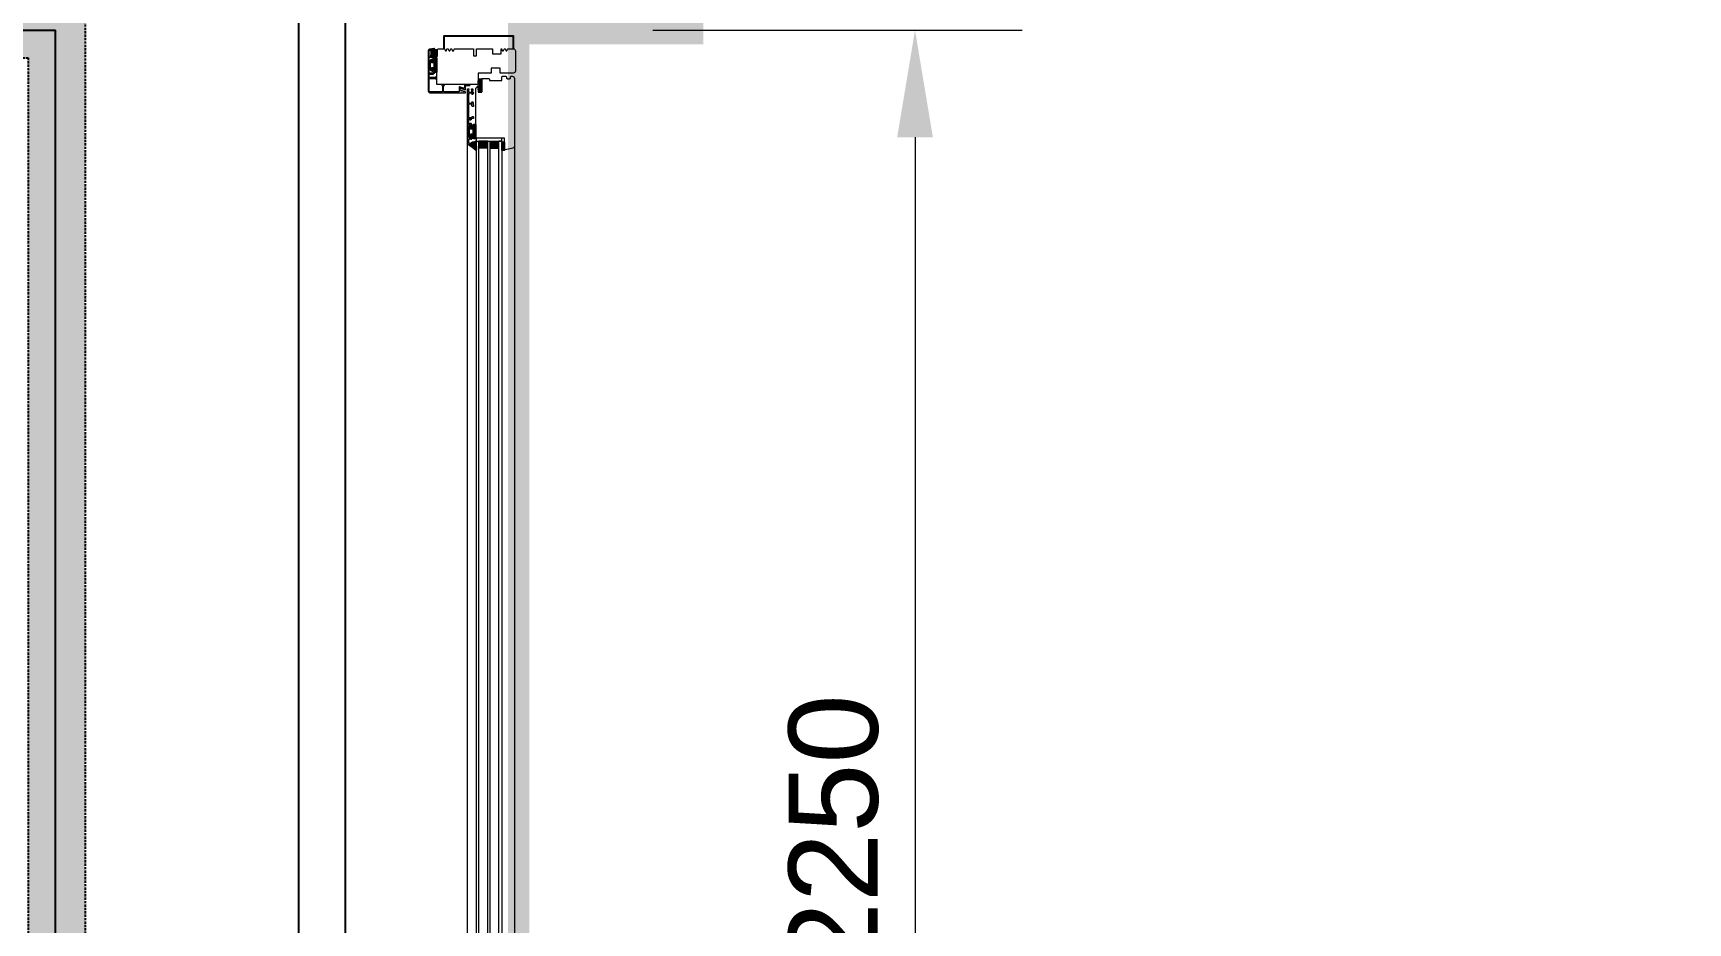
# Model space of a CAD drawing. Header units: inches. Extents: x -48459 to 205009, y 10398 to 54474.
# Drawn here: x 8413 to 10731, y 48973 to 50220 of the extents above; entities that cross this region are included whole.
import ezdxf

# ---------------------------------------------------------------- set-up
doc = ezdxf.new("R2010")
doc.units = ezdxf.units.IN
doc.header["$MEASUREMENT"] = 0
for name, pattern in [('14-08 - Household Unit Master X-ref$0$DASHED2', [9.525, 6.35, -3.175]), ('DASHED', [19.05, 12.7, -6.35]), ('HIDDEN', [4.5, 1.5, -1.5, 1.5])]:
    doc.linetypes.add(name, pattern=pattern)
doc.layers.add('.', color=80, linetype='Continuous', lineweight=18)
for name, color, linetype in [('10-095_Xref_Sections$0$1', 7, 'Continuous'), ('10-095_Xref_Sections$0$AR-Win', 5, 'Continuous'), ('10-095_Xref_Sections$0$AR-Win-Details', 1, 'Continuous'), ('10-095_Xref_Sections$0$SKR', 6, 'Continuous'), ('AR-backround', 9, 'Continuous'), ('AR-DOOR-HATCH', 9, 'Continuous'), ('AR-HIDDEN-OVER', 8, 'DASHED'), ('AR-PROJECT-DIMS', 8, 'Continuous'), ('AR-RWP', 8, 'Continuous'), ('AR-WIND-SILL', 8, 'Continuous'), ('QSS ELEVATION 2', 2, 'Continuous'), ('QSS ELEVATION 4', 8, 'Continuous'), ('QSS EXIST WINDOW', 8, 'Continuous')]:
    doc.layers.add(name, color=color, linetype=linetype)
doc.layers.add('AIRTIGHTNESS-LINE', color=7, linetype='Continuous', true_color=0x3239f5)
doc.styles.add('MS_1.50_2.5mm', font='arial.ttf', dxfattribs={"height": 125})
doc.dimstyles.new('MS_1.50_2.5mm', dxfattribs={"dimtxt": 125, "dimasz": 150, "dimexe": 150, "dimexo": 100, "dimgap": 50, "dimtad": 1, "dimtoh": 1, "dimdec": 0, "dimdsep": 46, "dimtxsty": 'MS_1.50_2.5mm', "dimcen": 150, "dimclre": 256, "dimclrt": 4, "dimadec": 0, "dimazin": 0, "dimtfac": 1, "dimtdec": 0, "dimtix": 1, "dimtmove": 2, "dimatfit": 2, "dimfxl": 1, "dimlwd": 18, "dimlwe": 18, "dimarcsym": 0})

# ---------------------------------------------------------------- blocks, each defined once
blk = doc.blocks.new('10-095_Xref_Sections$0$new block')
at = {"layer": '10-095_Xref_Sections$0$SKR'}
blk.add_hatch(color=8, dxfattribs=at).paths.add_polyline_path([(0, 0), (7.6, 0), (7.6, 9), (0, 9)])
at = {"layer": '10-095_Xref_Sections$0$1'}
blk.add_lwpolyline([(0, 0), (7.6, 0), (7.6, 9), (0, 9)], close=True, dxfattribs=at)
blk = doc.blocks.new('10-095_Xref_Sections$0$DAFACELL 9x10')
at = {"layer": '10-095_Xref_Sections$0$1'}
blk.add_blockref('10-095_Xref_Sections$0$new block', (0, 0), dxfattribs=at)
blk = doc.blocks.new('10-095_Xref_Sections$0$0-8577')
at = {"layer": '10-095_Xref_Sections$0$SKR'}
h = blk.add_hatch(color=8, dxfattribs=at)
h.paths.add_polyline_path([(6.3, 5.4, 0.414214), (5.3, 6.4), (4.9, 6.4, 0.207979), (4.6, 6.3), (2.7, 3.9, -0.070255), (2.6, 3.9), (1.4, 3.1, 0.8435), (1.5, 2.7), (2.6, 3, 0.162392), (4.3, 4.2, -0.776926), (4.7, 4.1), (4.5, 1.4, -0.417663), (2.9, 0), (0, 0), (0, -0.1, 0.395204), (0.9, -1.1), (4.5, -1.1, -0.381979), (4.8, -1.4), (4.8, -3), (5.1, -9.7), (5.1, -9.7), (6.3, -10.3)])
h.paths.add_polyline_path([(3.8, -3.7, -0.071654), (4.8, -3), (4.8, -1.4, 0.377233), (4.5, -1.1), (0.9, -1.1, -0.395894), (0, -0.1), (0, 0), (-0.1, 0, 0.420356), (-0.2, -0.1, 0.387893), (0.9, -1.3), (3.9, -1.3, -0.711832), (4, -1.8, 0.06126), (2.8, -2.8, 0.086059), (1.9, -4.1, 0.248856), (2, -5.6, -0.835559), (1.9, -5.6, 0.60246), (1.3, -5.9), (1.3, -9.2, 0.188277), (1.6, -9.8), (2.1, -10.5, 0.197383), (2.8, -10.8), (3.2, -10.8, -0.050447), (3.3, -10.8), (6.2, -11.6, 0.622259), (6.5, -11.3, -0.102153), (6.3, -10.5), (6.3, -10.3), (5.1, -9.7), (3.2, -9.6, -0.550436), (3, -9.3, 0.211771), (3.5, -5.5, -0.112486), (3.5, -4.2, -0.163583)])
at = {"layer": '10-095_Xref_Sections$0$1'}
for points in [[(3, -9.3, 0.550436), (3.2, -9.6), (5.1, -9.7), (6.3, -10.3), (6.3, -10.5, 0.102153), (6.5, -11.3, -0.622259), (6.2, -11.6), (3.3, -10.8, 0.050447), (3.2, -10.8), (2.8, -10.8, -0.197383), (2.1, -10.5), (1.6, -9.8, -0.188277), (1.3, -9.2), (1.3, -5.9, -0.60246), (1.9, -5.6, 0.835559), (2, -5.6, -0.248856), (1.9, -4.1, -0.086059), (2.8, -2.8, -0.06126), (4, -1.8, 0.711832), (3.9, -1.3), (0.9, -1.3, -0.387893), (-0.2, -0.1, -0.420356), (-0.1, 0), (0, 0), (0, -0.1, 0.395204), (0.9, -1.1), (4.5, -1.1, -0.381979), (4.8, -1.4), (4.8, -3, 0.071654), (3.8, -3.7, 0.163583), (3.5, -4.2, 0.112486), (3.5, -5.5, -0.211771)], [(6.3, 5.4), (6.3, -10.3), (5.1, -9.7), (5.1, -9.7), (4.8, -1.4, 0.381979), (4.5, -1.1), (0.9, -1.1, -0.395204), (0, -0.1), (0, 0), (2.9, 0, 0.417663), (4.5, 1.4), (4.7, 4.1, 0.773489), (4.3, 4.2, -0.162392), (2.6, 3), (1.5, 2.7, -0.8435), (1.4, 3.1), (2.6, 3.9, 0.070255), (2.7, 3.9), (4.6, 6.3, -0.207979), (4.9, 6.4), (5.3, 6.4, -0.414214)]]:
    blk.add_lwpolyline(points, format="xyb", close=True, dxfattribs=at)
blk = doc.blocks.new('10-095_Xref_Sections$0$3719')
at = {"layer": '10-095_Xref_Sections$0$1'}
blk.add_line((0, 3), (0, 0), dxfattribs=at)
blk.add_lwpolyline([(-9.4, 3), (-9.4, 0), (9.4, 0), (9.4, 3)], close=True, dxfattribs=at)
blk.add_lwpolyline([(4.3, 3.9, -0.414214), (3.7, 4.4), (3.7, 6.4, -0.43286), (5.1, 7.7, -0.228005), (5.7, 7.4), (6.2, 6.7, -0.180307), (6.5, 5.3, 0.612104), (6.8, 5.2), (7.9, 5.7, 0.388879), (7.9, 6), (6.6, 8.9, 0.291473), (5.2, 9.8), (-5.2, 9.8, 0.291473), (-6.6, 8.9), (-7.9, 6, 0.388879), (-7.9, 5.7), (-6.8, 5.2, 0.612104), (-6.5, 5.3, -0.180307), (-6.2, 6.7), (-5.7, 7.4, -0.228005), (-5.1, 7.7, -0.43286), (-3.8, 6.4), (-3.8, 4.4, -0.414214), (-4.3, 3.9)], format="xyb", dxfattribs=at)
blk.add_lwpolyline([(7, 3), (6.8, 3.9), (-6.8, 3.9), (-7, 3)], dxfattribs=at)
blk = doc.blocks.new('10-095_Xref_Sections$0$0-7015')
at = {"layer": '10-095_Xref_Sections$0$SKR'}
blk.add_hatch(color=8, dxfattribs=at).paths.add_polyline_path([(4, 0), (4, 10), (0, 10), (0, 0)])
at = {"layer": '10-095_Xref_Sections$0$1'}
blk.add_lwpolyline([(4, 0), (4, 10), (0, 10), (0, 0)], close=True, dxfattribs=at)
blk = doc.blocks.new('10-095_Xref_Sections$0$0-9494')
at = {"layer": '10-095_Xref_Sections$0$SKR'}
h = blk.add_hatch(color=8, dxfattribs=at)
h.paths.add_polyline_path([(2.9, 2.7), (2.4, 2.7, -0.414214), (1.4, 3.7), (1.4, 7.7, -0.414214), (2.4, 8.7), (3, 8.7), (3, 9.2, 0.001268), (3, 9.2, 0.233167), (2.8, 9.6), (2.1, 10.2, 0.113307), (1.8, 10.3, -0.363964), (1, 11.4), (1, 11.5, 1), (0, 11.5), (0, 10.3, 0.15865), (0.2, 9.7), (0.8, 8.8, -0.181533), (0.9, 8.6), (0.9, 7), (0.8, 8.4, 1.490394), (0, 8.5), (0.6, 5.6, -0.224772), (0.8, 5.3), (0.8, 4.3, -0.02049), (0.5, 3.6), (0, 0.8, 1.097571), (0.8, 0.7), (1, 1.6, -0.606269), (1.5, 2.2), (2.7, 1.6, 0.757758), (3, 1.9)])
h.paths.add_polyline_path([(5.9, 3.8, 0.256885), (6, 4), (6, 5), (6.2, 5, 0.265117), (6.2, 5.6), (6, 5.6), (6, 6.5, 0.256885), (5.9, 6.7), (4.5, 7.6, 0.591235), (4.1, 7.4), (4.1, 7.2), (3.2, 7.3, -0.338897), (3, 7.6), (3, 8.7), (2.4, 8.7, 0.414214), (1.4, 7.7), (1.4, 3.7, 0.414214), (2.4, 2.7), (2.9, 2.7), (2.9, 3, -0.414214), (3.2, 3.3), (4.1, 3.4), (4.1, 3.1, 0.591235), (4.5, 2.9)])
h.paths.add_polyline_path([(3.1, 4.6), (3.1, 6, -0.414214), (3.4, 6.3), (4.7, 6.3, -0.351472), (5.1, 6), (5.1, 4.6, -0.351472), (4.7, 4.3), (3.4, 4.3, -0.414214)], flags=16)
h.paths.add_polyline_path([(2, 7.1, -1), (2.4, 7.1, -1)], flags=16)
at = {"layer": '10-095_Xref_Sections$0$1'}
for points in [[(1, 11.4, 0.363964), (1.8, 10.3, -0.113307), (2.1, 10.2), (2.8, 9.6, -0.233167), (3, 9.2, -0.001268), (3, 9.2), (3, 8.7), (2.4, 8.7, 0.414214), (1.4, 7.7), (1.4, 3.7, 0.414214), (2.4, 2.7), (2.9, 2.7), (3, 1.9, -0.757758), (2.7, 1.6), (1.5, 2.2, 0.606269), (1, 1.6), (0.8, 0.7, -1.097571), (0, 0.8), (0.5, 3.6, 0.02049), (0.8, 4.3), (0.8, 5.3, 0.224772), (0.6, 5.6), (0, 8.5, -1.490394), (0.8, 8.4), (0.9, 7), (0.9, 8.6, 0.181533), (0.8, 8.8), (0.2, 9.7, -0.15865), (0, 10.3), (0, 11.5, -1), (1, 11.5)], [(4.1, 7.2), (4.1, 7.4, -0.591235), (4.5, 7.6), (5.9, 6.7, -0.256885), (6, 6.5), (6, 5.6), (6.2, 5.6, -0.265117), (6.2, 5), (6, 5), (6, 4, -0.256885), (5.9, 3.8), (4.5, 2.9, -0.591235), (4.1, 3.1), (4.1, 3.4), (3.2, 3.3, 0.414214), (2.9, 3), (2.9, 2.7), (2.4, 2.7, -0.414214), (1.4, 3.7), (1.4, 7.7, -0.414214), (2.4, 8.7), (3, 8.7), (3, 7.6, 0.338897), (3.2, 7.3)], [(3.4, 4.3, -0.414214), (3.1, 4.6), (3.1, 6, -0.414214), (3.4, 6.3), (4.7, 6.3, -0.351472), (5.1, 6), (5.1, 4.6, -0.351472), (4.7, 4.3)]]:
    blk.add_lwpolyline(points, format="xyb", close=True, dxfattribs=at)
blk.add_circle((2.2, 7.1), 0.201, dxfattribs=at)
blk = doc.blocks.new('*D209')
at = {"layer": 'AR-PROJECT-DIMS', "lineweight": 18, "transparency": 16777216}
for p, q in [((9281, 50224.2), (9798.4, 50224.2)), ((9431.7, 47974.2), (9798.4, 47974.2))]:
    blk.add_line(p, q, dxfattribs=at)
at = {"layer": 'AR-PROJECT-DIMS', "color": 0, "lineweight": 18, "transparency": 16777216}
blk.add_line((9648.4, 50074.2), (9648.4, 48124.2), dxfattribs=at)
at = {"layer": 'AR-PROJECT-DIMS', "color": 0, "transparency": 16777216}
for points in [[(9623.4, 50074.2), (9673.4, 50074.2), (9648.4, 50224.2)], [(9623.4, 48124.2), (9673.4, 48124.2), (9648.4, 47974.2)]]:
    blk.add_solid(points, dxfattribs=at)
at = {"layer": 'Defpoints', "color": 0, "transparency": 16777216}
for p in [(9181, 50224.2), (9331.7, 47974.2, 0), (9648.4, 47974.2)]:
    blk.add_point(p, dxfattribs=at)
at = {"layer": 'AR-PROJECT-DIMS', "color": 4, "transparency": 16777216, "insert": (9534.6, 49099.2), "char_height": 125, "attachment_point": 5, "rotation": 90, "style": 'MS_1.50_2.5mm'}
blk.add_mtext('2250', dxfattribs=at)
blk = doc.blocks.new('A$C84c2942f')
at = {"layer": '.', "true_color": 0x0000ff, "transparency": 33554559}
h = blk.add_hatch(color=5, dxfattribs=at)
h.dxf.hatch_style = 1
h.paths.add_polyline_path([(1682.2, 2033), (-0.5, 2033), (-0.5, 0), (1682.2, 0)])
h.paths.add_polyline_path([(79.7, 1952.8), (1602, 1952.8), (1602, 80.2), (79.7, 80.2)], flags=16)
at = {"layer": 'AR-DOOR-HATCH'}
h = blk.add_hatch(color=254, dxfattribs=at)
h.paths.add_polyline_path([(903.7, 130), (130, 130), (130, 844.5), (903.7, 844.5)])
h.paths.add_polyline_path([(1553.7, 844.5), (953.7, 844.5), (953.7, 130), (1553.7, 130)])
h.paths.add_polyline_path([(1522.7, 1803), (983.7, 1803), (983.7, 924.5), (1522.7, 924.5)])
h.paths.add_polyline_path([(903.7, 1820.4), (160, 1820.4), (160, 894.5), (903.7, 894.5)])
at = {"color": 252, "linetype": '14-08 - Household Unit Master X-ref$0$DASHED2', "ltscale": 0.5}
for points in [[(1682.7, 0), (0, 0), (0, 2033), (1682.7, 2033)], [(1602.5, 80.2), (80.2, 80.2), (80.2, 1952.8), (1602.5, 1952.8)]]:
    blk.add_lwpolyline(points, close=True, dxfattribs=at)
at = {"layer": 'AR-HIDDEN-OVER', "linetype": 'HIDDEN'}
blk.add_lwpolyline([(933.7, 1853), (1253.2, 874.5), (1572.7, 1853)], dxfattribs=at)
at = {"layer": 'QSS ELEVATION 2', "color": 4}
for p, q in [((41.5, 41.5), (41.5, 1991.5)), ((41.5, 1991.5), (1641.2, 1991.5)), ((1641.2, 41.5), (1641.2, 1991.5)), ((41.5, 41.5), (1641.2, 41.5))]:
    blk.add_line(p, q, dxfattribs=at)
at = {"layer": 'QSS ELEVATION 4'}
for points in [[(110, 1903), (836.4, 1903), (836.4, 1883), (110, 1883)], [(846.4, 1903), (1572.7, 1903), (1572.7, 1883), (846.4, 1883)], [(1572.7, 874.5), (933.7, 874.5), (933.7, 1853), (1572.7, 1853)], [(903.7, 1820.4), (160, 1820.4), (160, 894.5), (903.7, 894.5)], [(903.7, 1820.4), (160, 1820.4), (160, 894.5), (903.7, 894.5)], [(1522.7, 924.5), (983.7, 924.5), (983.7, 1803), (1522.7, 1803)], [(903.7, 130), (130, 130), (130, 844.5), (903.7, 844.5)], [(1553.7, 844.5), (953.7, 844.5), (953.7, 130), (1553.7, 130)]]:
    blk.add_lwpolyline(points, close=True, dxfattribs=at)

msp = doc.modelspace()

# ---------------------------------------------------------------- hatches: boundary and pattern name
at = {"layer": 'AIRTIGHTNESS-LINE'}
h = msp.add_hatch(color=256, dxfattribs=at)
h.dxf.hatch_style = 1
h.paths.add_polyline_path([(15347.6, 51059.2), (9321.7, 51059.2), (9321.7, 50234.2), (9078.4, 50234.2), (9078.4, 47964.2), (15347.6, 47964.2), (15347.6, 48850.6), (15646.3, 48850.6), (15646.3, 50234.2), (15347.6, 50234.2)])
h.paths.add_polyline_path([(9351.7, 50204.2), (9351.7, 51029.2), (15322.6, 51029.2), (15322.6, 50204.2), (15617.1, 50204.2), (15617.1, 48880.2), (15317.6, 48880.2), (15317.6, 47994.2), (9108.4, 47994.2), (9108.4, 50204.2)], flags=16)
at = {"layer": 'QSS EXIST WINDOW', "lineweight": 13}
for points in [[(8968.5, 50197.8), (8975.1, 50198.6, -0.450467), (8975.6, 50198.1), (8975.6, 50197.7, -0.378866), (8975.2, 50197.2), (8971.6, 50196.8, 0.378866), (8971.1, 50196.3), (8971.1, 50195.3, -0.418465), (8970.4, 50194.6, -0.418465), (8969.7, 50195.3), (8969.7, 50196.3, 0.450467), (8969.5, 50196.5), (8968.7, 50196.4, 0.378866), (8968.1, 50195.8), (8968.1, 50187.7, 0.414214), (8968.2, 50187.6), (8969.6, 50187.6, 0.414214), (8969.7, 50187.7), (8969.7, 50188.9, -0.418465), (8970.4, 50189.6, -0.418465), (8971.1, 50188.9), (8971.1, 50187.7, 0.414214), (8971.2, 50187.6), (8973.2, 50187.6, -0.170484), (8973.5, 50187.5), (8975.5, 50186, -0.227653), (8975.6, 50185.6), (8975.6, 50182.9, -0.339455), (8975.3, 50182.4), (8974.7, 50182.2, -0.065543), (8974.6, 50182.2), (8973.8, 50182.2, -0.267951), (8973.6, 50182.3), (8973.2, 50183, -0.131651), (8973.1, 50183.1), (8973.1, 50183.4, -0.183041), (8973.2, 50183.5), (8974.1, 50184.6, 0.428552), (8974.1, 50185.3), (8973, 50186.1, 0.170484), (8972.7, 50186.2), (8968.6, 50186.2, 0.414214), (8968.1, 50185.7), (8968.1, 50164.7, 0.414214), (8968.6, 50164.2), (8972.7, 50164.2, 0.170484), (8973, 50164.3), (8974.1, 50165.1, 0.428552), (8974.1, 50165.8), (8973.2, 50166.9, -0.183041), (8973.1, 50167), (8973.1, 50167.3, -0.131651), (8973.2, 50167.4), (8973.6, 50168.1, -0.267951), (8973.8, 50168.2), (8974.6, 50168.2, -0.065543), (8974.7, 50168.2), (8975.3, 50168, -0.339455), (8975.6, 50167.6), (8975.6, 50164.8, -0.227653), (8975.5, 50164.5), (8973.5, 50162.9, -0.170484), (8973.2, 50162.8), (8968.6, 50162.8, 0.414214), (8968.1, 50162.3), (8968.1, 50158.5, 0.414214), (8968.6, 50158), (8976.8, 50158, 0.414214), (8977.3, 50158.5), (8977.3, 50158.8, -0.414214), (8977.8, 50159.3), (8978.2, 50159.3, -0.414214), (8978.7, 50158.8), (8978.7, 50155.8, -0.414214), (8978.2, 50155.3), (8977.8, 50155.3, -0.414214), (8977.3, 50155.8), (8977.3, 50156.1, 0.414214), (8976.8, 50156.6), (8968.6, 50156.6, 0.414214), (8968.1, 50156.1), (8968.1, 50138.6, 0.414214), (8968.7, 50138), (8986.2, 50138, 0.414214), (8986.7, 50138.5), (8986.7, 50146.3, 0.414214), (8986.2, 50146.8), (8985.9, 50146.8, -0.414214), (8985.4, 50147.3), (8985.4, 50147.7, -0.414214), (8985.9, 50148.2), (8988.9, 50148.2, -0.414214), (8989.4, 50147.7), (8989.4, 50147.3, -0.414214), (8988.9, 50146.8), (8988.6, 50146.8, 0.414214), (8988.1, 50146.3), (8988.1, 50138.5, 0.414214), (8988.6, 50138), (9009.3, 50138, 0.414214), (9009.8, 50138.5), (9009.8, 50144.5, -0.504041), (9010.5, 50144.9), (9016, 50143.2, 0.504041), (9017.3, 50144.2), (9017.3, 50147.7, -0.414214), (9017.8, 50148.2), (9024.6, 50148.2, -0.43695), (9025.2, 50147.5, -0.43695), (9024.6, 50146.8), (9019.7, 50146.8, 0.414214), (9018.7, 50145.8), (9018.7, 50140.8, -0.509525), (9018.6, 50140.7), (9017.6, 50141.1), (9017.7, 50141.3), (9017.1, 50141.2), (9017.1, 50141.5), (9016.5, 50141.4), (9016.5, 50141.7), (9015.9, 50141.6), (9016, 50141.9), (9015.3, 50141.8), (9015.4, 50142.1), (9014.8, 50142), (9014.8, 50142.2), (9014.2, 50142.2), (9014.2, 50142.4), (9013.6, 50142.4), (9013.7, 50142.6), (9013, 50142.6), (9011.9, 50142.9, 0.509525), (9011.2, 50142.5), (9011.2, 50140.6, 0.32492), (9011.6, 50140.1), (9012.5, 50139.8), (9013, 50139.4), (9013.1, 50139.6), (9013.6, 50139.2), (9013.7, 50139.4), (9014.2, 50139), (9014.2, 50139.2), (9014.8, 50138.8), (9014.8, 50139), (9015.3, 50138.6), (9015.4, 50138.9), (9015.9, 50138.4), (9016, 50138.7), (9016.5, 50138.2), (9016.5, 50138.5), (9017.1, 50138), (9017.1, 50138.3), (9018.1, 50138, -0.320103), (9018.7, 50137.1), (9018.7, 50136.8, -0.414214), (9018.5, 50136.6), (8968.7, 50136.6, -0.414214), (8966.7, 50138.6), (8966.7, 50195.8, -0.378866)], [(9028.3, 50142.2, -0.414214), (9029, 50141.5), (9029, 50140.9, -0.490362), (9028.8, 50140.7), (9029, 50140.4, -0.689457), (9028.8, 50140.1), (9029, 50139.8, -0.689457), (9028.8, 50139.4), (9029, 50139.1, -0.689457), (9028.8, 50138.8), (9029, 50138.5, -0.6894), (9028.8, 50138.2), (9028.8, 50137.6, 0.414214), (9029.3, 50137.1), (9029.6, 50137.1, -1.064712), (9029.6, 50135.9, 0.451416), (9029.3, 50135.7), (9029.3, 50135.1, -0.414214), (9028.3, 50134.1), (9028.1, 50134.1, -0.812836), (9028, 50134.7, 0.298217), (9028.1, 50134.9), (9028.1, 50135.7, 0.414214), (9027.9, 50135.9), (9023.4, 50135.9, 0.414214), (9022.9, 50135.4), (9022.9, 50134.9, 0.298218), (9023.1, 50134.7, -0.654656), (9023.1, 50134.1, 0.298218), (9022.9, 50133.9), (9022.9, 50124.1, 0.298218), (9023.1, 50123.9, -0.654656), (9023.1, 50123.3, 0.298218), (9022.9, 50123.1), (9022.9, 50122.6, 0.414214), (9023.4, 50122.1), (9027.9, 50122.1, 0.414214), (9028.1, 50122.3), (9028.1, 50123.1, 0.298217), (9028, 50123.3, -0.812836), (9028.1, 50123.9), (9028.3, 50123.9, -0.414214), (9029.3, 50122.9), (9029.3, 50119.8, 0.414214), (9029.5, 50119.6), (9030, 50119.6, -0.414214), (9030.2, 50119.4), (9030.2, 50117.8, -0.339454), (9029.9, 50117.3), (9029.3, 50117.1, -0.065544), (9029.2, 50117.1), (9028.4, 50117.1, -0.267949), (9028.2, 50117.2), (9027.7, 50118.1, -0.131652), (9027.6, 50118.2), (9027.6, 50120.5, 0.414214), (9027.4, 50120.7), (9023.6, 50120.7, 0.414214), (9023.1, 50120.2), (9023.1, 50102.3, 0.414214), (9023.6, 50101.8), (9027.4, 50101.8, 0.267949), (9027.5, 50101.9), (9028.2, 50103, -0.267949), (9028.4, 50103.1), (9029.2, 50103.1, -0.065544), (9029.3, 50103.1), (9029.9, 50102.9, -0.339454), (9030.2, 50102.5), (9030.2, 50101.1, -0.414214), (9029.7, 50100.6), (9026.8, 50100.6, 0.414214), (9026.6, 50100.4), (9026.6, 50099.1, -0.414214), (9025.6, 50098.1), (9025.4, 50098.1, -0.812836), (9025.3, 50098.7, 0.298217), (9025.4, 50098.8), (9025.4, 50100.2, 0.414214), (9025.2, 50100.4), (9023.6, 50100.4, 0.414214), (9023.1, 50099.9), (9023.1, 50098.8, 0.298217), (9023.3, 50098.7, -0.654654), (9023.3, 50098.1, 0.298217), (9023.1, 50097.9), (9023.1, 50094.3, 0.298219), (9023.3, 50094.1, -0.65466), (9023.3, 50093.5, 0.298219), (9023.1, 50093.4), (9023.1, 50092.4, 0.414214), (9023.6, 50091.9), (9025.2, 50091.9, 0.414214), (9025.4, 50092.1), (9025.4, 50093.4, 0.298217), (9025.3, 50093.5, -0.812836), (9025.4, 50094.1), (9025.6, 50094.1, -0.414214), (9026.6, 50093.1), (9026.6, 50091.8, 0.414214), (9026.8, 50091.6), (9029.7, 50091.6, -0.414214), (9030.2, 50091.1), (9030.2, 50089.8, -0.339454), (9029.9, 50089.3), (9029.3, 50089.1, -0.065544), (9029.2, 50089.1), (9028.4, 50089.1, -0.267949), (9028.2, 50089.2), (9027.5, 50090.3, 0.267949), (9027.4, 50090.4), (9023.6, 50090.4, 0.414214), (9023.1, 50089.9), (9023.1, 50074.5, 0.414214), (9023.6, 50074), (9027.5, 50074, 0.267949), (9027.7, 50074.1), (9028.2, 50075, -0.267949), (9028.4, 50075.1), (9029.2, 50075.1, -0.065544), (9029.3, 50075.1), (9029.9, 50074.9, -0.339454), (9030.2, 50074.5), (9030.2, 50072.8, -0.414214), (9029.7, 50072.3), (9027.4, 50072.3, 0.414214), (9027.2, 50072.1), (9027.2, 50071.8, -0.414214), (9026.5, 50071.1), (9026.3, 50071.1, -0.720759), (9026.2, 50071.6, 0.236068), (9026.2, 50071.8), (9026.2, 50072.4, 0.414214), (9026, 50072.6), (9024.3, 50072.6, 0.414214), (9024.1, 50072.4), (9024.1, 50071.8, 0.236068), (9024.2, 50071.6, -0.941844), (9023.9, 50071.1, 0.577398), (9023.1, 50070.7), (9023.1, 50066.6, 0.577376), (9023.9, 50066.2, -0.941813), (9024.2, 50065.7, 0.236068), (9024.1, 50065.5), (9024.1, 50064.9, 0.230868), (9024.2, 50064.7), (9025.9, 50063.4, 0.624869), (9026.2, 50063.5), (9026.2, 50065.5, 0.236068), (9026.2, 50065.7, -0.720759), (9026.3, 50066.2), (9026.7, 50066.2, 0.167343), (9026.8, 50066.2), (9028.6, 50067.6, -0.624869), (9030.5, 50066.7), (9030.5, 50066.1, -0.414214), (9029.8, 50065.4), (9029.7, 50065.4, -0.414214), (9029.5, 50065.6), (9029.5, 50066.7, 0.624869), (9029.2, 50066.9), (9027.3, 50065.4, 0.230868), (9027.2, 50065.2), (9027.2, 50062.2, 0.230868), (9027.3, 50062), (9029.2, 50060.6, 0.624869), (9029.5, 50060.7), (9029.5, 50061.2, -0.414214), (9029.7, 50061.4), (9029.8, 50061.4, -0.414214), (9030.5, 50060.7), (9030.5, 50059.4, 0.230868), (9030.6, 50059.2), (9032.4, 50057.9, -0.230868), (9032.5, 50057.5), (9032.5, 50057.2, -0.624869), (9031.7, 50056.8), (9023.1, 50063.5, -0.230868), (9023, 50063.7), (9023, 50063.9, 0.414214), (9022.8, 50064.1), (9022.5, 50064.1, -0.167343), (9022.3, 50064.1), (9021.8, 50064.5, -0.230868), (9021.5, 50065.2), (9021.5, 50141.2, -0.414214), (9022.5, 50142.2), (9022.9, 50142.2, -0.414214), (9023.6, 50141.5), (9023.6, 50141.4, -0.414214), (9023.4, 50141.2), (9023.1, 50141.2, 0.414214), (9022.9, 50141), (9022.9, 50137.9, 0.414214), (9023.4, 50137.4), (9027.3, 50137.4, 0.414214), (9027.8, 50137.9), (9027.8, 50141, 0.414214), (9027.6, 50141.2), (9027.3, 50141.2, -0.414214), (9027.1, 50141.4), (9027.1, 50141.5, -0.414214), (9027.8, 50142.2)]]:
    msp.add_hatch(color=256, dxfattribs=at).paths.add_polyline_path(points)
h = msp.add_hatch(color=256, dxfattribs=at)
h.paths.add_polyline_path([(9037.5, 50064.7), (9049.5, 50064.7), (9049.5, 50068.7), (9037.5, 50068.7)])
h.paths.add_polyline_path([(9037.5, 50058.7), (9049.5, 50058.7), (9049.5, 50064.7), (9037.5, 50064.7)])
h.paths.add_polyline_path([(9053.5, 50058.7), (9065.5, 50058.7), (9065.5, 50064.7), (9053.5, 50064.7)])
h.paths.add_polyline_path([(9053.5, 50064.7), (9065.5, 50064.7), (9065.5, 50068.7), (9053.5, 50068.7)])

# ---------------------------------------------------------------- linework, layer by layer
at = {"layer": '10-095_Xref_Sections$0$AR-Win-Details'}
msp.add_lwpolyline([(8988.7, 50198.2), (8988.7, 50216.2), (9085.7, 50216.2), (9085.7, 50198.2)], dxfattribs=at)
at = {"layer": 'AR-backround', "lineweight": 13}
for points in [[(9033.5, 50068.7), (9033.5, 48068.5), (9037.5, 48068.5), (9037.5, 50068.7)], [(9049.5, 50068.7), (9049.5, 48068.5), (9053.5, 48068.5), (9053.5, 50068.7)], [(9069.5, 50068.7), (9069.5, 48068.5), (9065.5, 48068.5), (9065.5, 50068.7)]]:
    msp.add_lwpolyline(points, dxfattribs=at)
at = {"layer": 'AR-RWP', "linetype": 'Continuous'}
for p, q in [((8850, 50506.1), (8850, 48003.8)), ((8785, 50458.4), (8785, 48048))]:
    msp.add_line(p, q, dxfattribs=at)
at = {"layer": 'QSS EXIST WINDOW', "lineweight": 13}
for p, q in [((9049.5, 50068.7), (9037.5, 50068.7)), ((9053.5, 50068.7), (9065.5, 50068.7)), ((9021.5, 48072), (9021.5, 50065.2)), ((9037.5, 50064.7), (9049.5, 50064.7)), ((9049.5, 50058.7), (9037.5, 50058.7)), ((9065.5, 50064.7), (9053.5, 50064.7)), ((9053.5, 50058.7), (9065.5, 50058.7)), ((9087.2, 50061.8), (9087.2, 48075.4))]:
    msp.add_line(p, q, dxfattribs=at)
for points in [[(8988.9, 50146.8, 0.414214), (8989.4, 50147.3), (8989.4, 50147.7, 0.414214), (8988.9, 50148.2), (8985.9, 50148.2, 0.414214), (8985.4, 50147.7), (8985.4, 50147.3, 0.414214), (8985.9, 50146.8), (8986.2, 50146.8, -0.414214), (8986.7, 50146.3), (8986.7, 50138.5, -0.414214), (8986.2, 50138), (8968.7, 50138, -0.414214), (8968.1, 50138.6), (8968.1, 50156.1, -0.414214), (8968.6, 50156.6), (8976.8, 50156.6, -0.414214), (8977.3, 50156.1), (8977.3, 50155.8, 0.414214), (8977.8, 50155.3), (8978.2, 50155.3, 0.414214), (8978.7, 50155.8), (8978.7, 50158.8, 0.414214), (8978.2, 50159.3), (8977.8, 50159.3, 0.414214), (8977.3, 50158.8), (8977.3, 50158.5, -0.414214), (8976.8, 50158), (8968.6, 50158, -0.414214), (8968.1, 50158.5), (8968.1, 50162.3, -0.414214), (8968.6, 50162.8), (8973.2, 50162.8, 0.170484), (8973.5, 50162.9), (8975.5, 50164.5, 0.227653), (8975.6, 50164.8), (8975.6, 50167.6, 0.339455), (8975.3, 50168), (8974.7, 50168.2, 0.065543), (8974.6, 50168.2), (8973.8, 50168.2, 0.267951), (8973.6, 50168.1), (8973.2, 50167.4, 0.131651), (8973.1, 50167.3), (8973.1, 50167, 0.183041), (8973.2, 50166.9), (8974.1, 50165.8, -0.428552), (8974.1, 50165.1), (8973, 50164.3, -0.170484), (8972.7, 50164.2), (8968.6, 50164.2, -0.414214), (8968.1, 50164.7), (8968.1, 50185.7, -0.414214), (8968.6, 50186.2), (8972.7, 50186.2, -0.170484), (8973, 50186.1), (8974.1, 50185.3, -0.428552), (8974.1, 50184.6), (8973.2, 50183.5, 0.183041), (8973.1, 50183.4), (8973.1, 50183.1, 0.131651), (8973.2, 50183), (8973.6, 50182.3, 0.267951), (8973.8, 50182.2), (8974.6, 50182.2, 0.065543), (8974.7, 50182.2), (8975.3, 50182.4, 0.339455), (8975.6, 50182.9), (8975.6, 50185.6, 0.227653), (8975.5, 50186), (8973.5, 50187.5, 0.170484), (8973.2, 50187.6), (8971.2, 50187.6, -0.414214), (8971.1, 50187.7), (8971.1, 50188.9, 0.414214), (8970.5, 50189.6), (8970.4, 50189.6, 0.414214), (8969.7, 50188.9), (8969.7, 50187.7, -0.414214), (8969.6, 50187.6), (8968.2, 50187.6, -0.414214), (8968.1, 50187.7), (8968.1, 50195.8, -0.378866), (8968.7, 50196.4), (8969.5, 50196.5, -0.450467), (8969.7, 50196.3), (8969.7, 50195.3, 0.414214), (8970.4, 50194.6), (8970.5, 50194.6, 0.414214), (8971.1, 50195.3), (8971.1, 50196.3, -0.378866), (8971.6, 50196.8), (8975.2, 50197.2, 0.378866), (8975.6, 50197.7), (8975.6, 50198.1, 0.450467), (8975.1, 50198.6), (8968.5, 50197.8, 0.378866), (8966.7, 50195.8), (8966.7, 50138.6, 0.414214), (8968.7, 50136.6), (9018.5, 50136.6, 0.414214), (9018.7, 50136.8), (9018.7, 50137, 0.329751), (9018.1, 50138), (9017.1, 50138.3), (9017.1, 50138), (9016.5, 50138.5), (9016.5, 50138.2), (9016, 50138.7), (9015.9, 50138.4), (9015.4, 50138.9), (9015.3, 50138.6), (9014.8, 50139), (9014.8, 50138.8), (9014.2, 50139.2), (9014.2, 50139), (9013.7, 50139.4), (9013.6, 50139.2), (9013.1, 50139.6), (9013, 50139.4), (9012.5, 50139.8), (9011.6, 50140.1, -0.32492), (9011.2, 50140.6), (9011.2, 50142.5, -0.509525), (9011.9, 50142.9), (9013, 50142.6), (9013.7, 50142.6), (9013.6, 50142.4), (9014.2, 50142.4), (9014.2, 50142.2), (9014.8, 50142.2), (9014.8, 50142), (9015.4, 50142.1), (9015.3, 50141.8), (9016, 50141.9), (9015.9, 50141.6), (9016.5, 50141.7), (9016.5, 50141.4), (9017.1, 50141.5), (9017.1, 50141.2), (9017.7, 50141.3), (9017.6, 50141.1), (9018.6, 50140.7, 0.509525), (9018.7, 50140.8), (9018.7, 50145.8, -0.414214), (9019.7, 50146.8), (9024.6, 50146.8, 0.414214), (9025.2, 50147.5), (9025.2, 50147.6, 0.414214), (9024.6, 50148.2), (9017.8, 50148.2, 0.414214), (9017.3, 50147.7), (9017.3, 50144.2, -0.504041), (9016, 50143.2), (9010.5, 50144.9, 0.504041), (9009.8, 50144.5), (9009.8, 50138.5, -0.414214), (9009.3, 50138), (8988.6, 50138, -0.414214), (8988.1, 50138.5), (8988.1, 50146.3, -0.414214), (8988.6, 50146.8)], [(9056.7, 50198.2), (9056.7, 50191.2), (9068.7, 50191.2), (9068.7, 50198.2, -0.314197), (9069.7, 50197.6), (9070.3, 50195.9, 0.697224), (9072.2, 50195.9), (9072.8, 50197.6, -0.697224), (9074.7, 50197.6), (9075.3, 50195.9, 0.697224), (9077.2, 50195.9), (9077.8, 50197.6, -0.314197), (9078.7, 50198.2), (9085.7, 50198.2, -0.414214), (9088.7, 50195.2), (9088.7, 50167.2, -0.414214), (9085.7, 50164.2), (9067.1, 50164.2), (9067.1, 50171.2), (9054.7, 50171.2), (9054.7, 50164.2), (9036.7, 50164.2), (9036.7, 50149.7, -0.414214), (9035.2, 50148.2), (8978.7, 50148.2), (8978.7, 50195.2, -0.414214), (8981.7, 50198.2), (8988.7, 50198.2, -0.314197), (8989.7, 50197.6), (8990.3, 50195.9, 0.697224), (8992.2, 50195.9), (8992.8, 50197.6, -0.697224), (8994.7, 50197.6), (8995.3, 50195.9, 0.697224), (8997.2, 50195.9), (8997.8, 50197.6, -0.697224), (8999.7, 50197.6), (9000.3, 50195.9, 0.697224), (9002.2, 50195.9), (9002.8, 50197.6, -0.314197), (9003.7, 50198.2), (9030.2, 50198.2), (9030.2, 50188.2), (9034.2, 50188.2), (9034.2, 50198.2)], [(9073.5, 50057.7), (9073.5, 50072.7), (9033.2, 50072.7), (9033.2, 50142.2, -0.414214), (9035.2, 50144.2), (9036.7, 50144.2), (9036.7, 50137.2), (9041.7, 50137.2), (9041.7, 50154.7, -0.414214), (9043.7, 50156.7), (9050.8, 50156.7, -0.414214), (9052.3, 50155.2), (9052.3, 50153.7), (9069.6, 50153.7), (9069.6, 50158.2, -0.414214), (9071.1, 50159.7), (9074.7, 50159.7, -0.414214), (9076.2, 50158.2), (9076.2, 50157.7, 0.414214), (9077.7, 50156.2), (9080.2, 50156.2, 0.414214), (9081.7, 50157.7), (9081.7, 50158.2, -0.414214), (9083.2, 50159.7), (9084.2, 50159.7, -0.414214), (9087.2, 50156.7), (9087.2, 50061.8, -0.354119), (9084.9, 50058.9), (9074.8, 50056.7, -0.476976)], [(9027.3, 50141.2, -0.414214), (9027.1, 50141.4), (9027.1, 50141.5, -0.414214), (9027.8, 50142.2), (9028.3, 50142.2, -0.414214), (9029, 50141.5), (9029, 50141.5), (9029, 50140.9, -0.490362), (9028.8, 50140.7), (9029, 50140.4, -0.689457), (9028.8, 50140.1), (9029, 50139.8, -0.689457), (9028.8, 50139.4), (9029, 50139.1, -0.689457), (9028.8, 50138.8), (9029, 50138.5, -0.6894), (9028.8, 50138.2), (9028.8, 50137.6, 0.414214), (9029.3, 50137.1), (9029.6, 50137.1, -1.064712), (9029.6, 50135.9, 0.451416), (9029.3, 50135.7), (9029.3, 50135.1, -0.414214), (9028.3, 50134.1), (9028.1, 50134.1, -0.812836), (9028, 50134.7, 0.298217), (9028.1, 50134.9), (9028.1, 50135.7, 0.414214), (9027.9, 50135.9), (9023.4, 50135.9, 0.414214), (9022.9, 50135.4), (9022.9, 50134.9, 0.298218), (9023.1, 50134.7, -0.654656), (9023.1, 50134.1, 0.298218), (9022.9, 50133.9), (9022.9, 50124.1, 0.298218), (9023.1, 50123.9, -0.654656), (9023.1, 50123.3, 0.298218), (9022.9, 50123.1), (9022.9, 50122.6, 0.414214), (9023.4, 50122.1), (9027.9, 50122.1, 0.414214), (9028.1, 50122.3), (9028.1, 50123.1, 0.298217), (9028, 50123.3, -0.812836), (9028.1, 50123.9), (9028.3, 50123.9, -0.414214), (9029.3, 50122.9), (9029.3, 50119.8, 0.414214), (9029.5, 50119.6), (9030, 50119.6, -0.414214), (9030.2, 50119.4), (9030.2, 50117.8, -0.339454), (9029.9, 50117.3), (9029.3, 50117.1, -0.065544), (9029.2, 50117.1), (9028.4, 50117.1, -0.267949), (9028.2, 50117.2), (9027.7, 50118.1, -0.131652), (9027.6, 50118.2), (9027.6, 50120.5, 0.414214), (9027.4, 50120.7), (9023.6, 50120.7, 0.414214), (9023.1, 50120.2), (9023.1, 50102.3, 0.414214), (9023.6, 50101.8), (9027.4, 50101.8, 0.267949), (9027.5, 50101.9), (9028.2, 50103, -0.267949), (9028.4, 50103.1), (9029.2, 50103.1, -0.065544), (9029.3, 50103.1), (9029.9, 50102.9, -0.339454), (9030.2, 50102.5), (9030.2, 50101.1, -0.414214), (9029.7, 50100.6), (9026.8, 50100.6, 0.414214), (9026.6, 50100.4), (9026.6, 50099.1, -0.414214), (9025.6, 50098.1), (9025.4, 50098.1, -0.812836), (9025.3, 50098.7, 0.298217), (9025.4, 50098.8), (9025.4, 50100.2, 0.414214), (9025.2, 50100.4), (9023.6, 50100.4, 0.414214), (9023.1, 50099.9), (9023.1, 50098.8, 0.298217), (9023.3, 50098.7, -0.654654), (9023.3, 50098.1, 0.298217), (9023.1, 50097.9), (9023.1, 50094.3, 0.298219), (9023.3, 50094.1, -0.65466), (9023.3, 50093.5, 0.298219), (9023.1, 50093.4), (9023.1, 50092.4, 0.414214), (9023.6, 50091.9), (9025.2, 50091.9), (9025.2, 50091.9, 0.414214), (9025.4, 50092.1), (9025.4, 50093.4, 0.298217), (9025.3, 50093.5, -0.812836), (9025.4, 50094.1), (9025.6, 50094.1, -0.414214), (9026.6, 50093.1), (9026.6, 50091.8, 0.414214), (9026.8, 50091.6), (9029.7, 50091.6, -0.414214), (9030.2, 50091.1), (9030.2, 50089.8, -0.339454), (9029.9, 50089.3), (9029.3, 50089.1, -0.065544), (9029.2, 50089.1), (9028.4, 50089.1, -0.267949), (9028.2, 50089.2), (9027.5, 50090.3, 0.267949), (9027.4, 50090.4), (9023.6, 50090.4, 0.414214), (9023.1, 50089.9), (9023.1, 50074.5, 0.414214), (9023.6, 50074), (9027.5, 50074, 0.267949), (9027.7, 50074.1), (9028.2, 50075, -0.267949), (9028.4, 50075.1), (9029.2, 50075.1, -0.065544), (9029.3, 50075.1), (9029.9, 50074.9, -0.339454), (9030.2, 50074.5), (9030.2, 50072.8, -0.414214), (9029.7, 50072.3), (9027.4, 50072.3, 0.414214), (9027.2, 50072.1), (9027.2, 50071.8, -0.414214), (9026.5, 50071.1), (9026.3, 50071.1, -0.720759), (9026.2, 50071.6, 0.236068), (9026.2, 50071.8), (9026.2, 50072.4, 0.414214), (9026, 50072.6), (9024.3, 50072.6, 0.414214), (9024.1, 50072.4), (9024.1, 50071.8, 0.236068), (9024.2, 50071.6, -0.941777), (9023.9, 50071.1, 0.577426), (9023.1, 50070.7), (9023.1, 50066.6, 0.577392), (9023.9, 50066.2, -0.941777), (9024.2, 50065.7, 0.236068), (9024.1, 50065.5), (9024.1, 50064.9, 0.230868), (9024.2, 50064.7), (9025.9, 50063.4, 0.624869), (9026.2, 50063.5), (9026.2, 50065.5, 0.236068), (9026.2, 50065.7, -0.720759), (9026.3, 50066.2), (9026.7, 50066.2, 0.167343), (9026.8, 50066.2), (9028.6, 50067.6, -0.624869), (9030.5, 50066.7), (9030.5, 50066.1, -0.414214), (9029.8, 50065.4), (9029.7, 50065.4, -0.414214), (9029.5, 50065.6), (9029.5, 50066.7, 0.624869), (9029.2, 50066.9), (9027.3, 50065.4, 0.230868), (9027.2, 50065.2), (9027.2, 50062.2, 0.230868), (9027.3, 50062), (9029.2, 50060.6, 0.624869), (9029.5, 50060.7), (9029.5, 50061.2, -0.414214), (9029.7, 50061.4), (9029.8, 50061.4, -0.414214), (9030.5, 50060.7), (9030.5, 50059.4, 0.230868), (9030.6, 50059.2), (9032.4, 50057.9, -0.230868), (9032.5, 50057.5), (9032.5, 50057.2, -0.624869), (9031.7, 50056.8), (9023.1, 50063.5, -0.230868), (9023, 50063.7), (9023, 50063.9, 0.414214), (9022.8, 50064.1), (9022.5, 50064.1, -0.167343), (9022.3, 50064.1), (9021.8, 50064.5, -0.230868), (9021.5, 50065.2), (9021.5, 50141.2, -0.414214), (9022.5, 50142.2), (9022.9, 50142.2, -0.414214), (9023.6, 50141.5), (9023.6, 50141.4, -0.414214), (9023.4, 50141.2), (9023.1, 50141.2, 0.414214), (9022.9, 50141), (9022.9, 50137.9, 0.414214), (9023.4, 50137.4), (9027.3, 50137.4, 0.414214), (9027.8, 50137.9), (9027.8, 50141, 0.414214), (9027.6, 50141.2)]]:
    msp.add_lwpolyline(points, format="xyb", close=True, dxfattribs=at)
msp.add_lwpolyline([(9033.5, 50068.7), (9069.5, 50068.7), (9069.5, 50072.7), (9033.5, 50072.7)], close=True, dxfattribs=at)
for points in [[(9033.5, 50068.7), (9033.5, 50068.7), (9037.5, 50068.7), (9037.5, 50068.7)], [(9049.5, 50068.7), (9049.5, 50068.7), (9053.5, 50068.7), (9053.5, 50068.7)], [(9069.5, 50068.7), (9069.5, 50068.7), (9065.5, 50068.7), (9065.5, 50068.7)]]:
    msp.add_lwpolyline(points, dxfattribs=at)

# ---------------------------------------------------------------- block references
at = {"layer": '10-095_Xref_Sections$0$AR-Win', "color": 1, "xscale": -1}
msp.add_blockref('10-095_Xref_Sections$0$DAFACELL 9x10', (8978.7, 50187.6), dxfattribs=at)
at = {"layer": 'AR-WIND-SILL'}
msp.add_blockref('A$C84c2942f', (6803.5, 48232.7), dxfattribs=at)
at = {"layer": 'QSS EXIST WINDOW', "lineweight": 13}
for name, p, rotation in [('10-095_Xref_Sections$0$3719', (8978.7, 50175.2), 90.00000000000001), ('10-095_Xref_Sections$0$3719', (9033.2, 50082.1), 90.00000000000001), ('10-095_Xref_Sections$0$0-9494', (9033.5, 50068.7), 180), ('10-095_Xref_Sections$0$0-7015', (9073.5, 50066.7), 180)]:
    msp.add_blockref(name, p, dxfattribs=dict(at, rotation=rotation))
at = {"layer": 'QSS EXIST WINDOW', "lineweight": 13, "xscale": -1, "rotation": 180}
msp.add_blockref('10-095_Xref_Sections$0$0-8577', (9035.4, 50144.2), dxfattribs=at)

# ---------------------------------------------------------------- dimensions: what is measured, and where the dimension line sits
at = {"layer": 'AR-PROJECT-DIMS'}
dim = msp.add_linear_dim(base=(9648.4, 47974.2), p1=(9181, 50224.2), p2=(9331.7, 47974.2, 0), angle=90, dimstyle='MS_1.50_2.5mm', dxfattribs=at)
dim.commit()
dim.dimension.update_dxf_attribs({"geometry": '*D209', "text_midpoint": (9534.6, 49099.2)})

doc.saveas('drawing.dxf')
